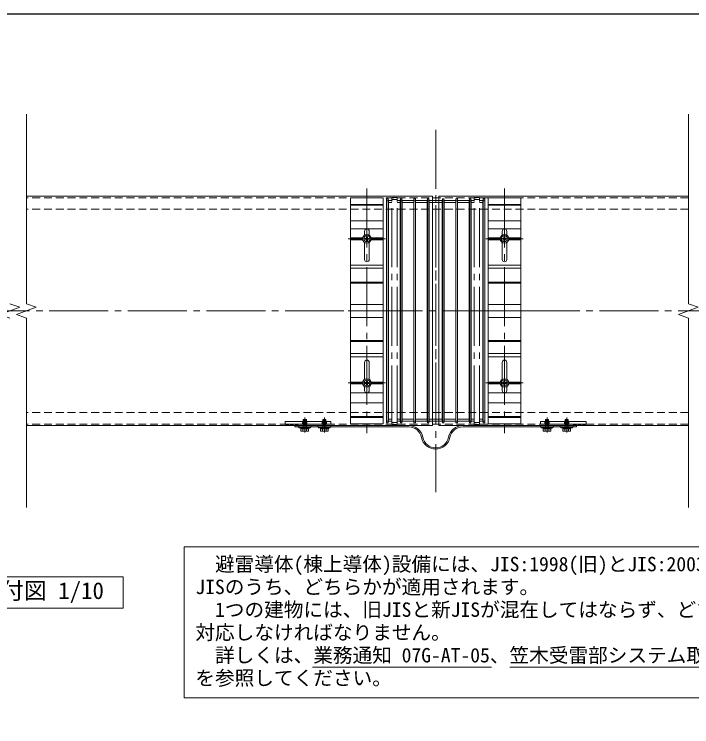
# Model space of a CAD drawing. Units: millimetres on the paper, enlarged 4 times, with parts at other scales. Extents: x -728 to 752, y -514 to 534.
# Drawn here: x 9.6 to 423.4, y 99.4 to 534.3 of the extents above; entities that cross this region are included whole.
import ezdxf
from ezdxf.enums import TextEntityAlignment as Align

# ---------------------------------------------------------------- set-up
doc = ezdxf.new("R2010")
doc.units = ezdxf.units.MM
doc.header["$LTSCALE"] = 4
for name, pattern in [('CHAIN2', [12, 9, -1, 1, -1]), ('DASHED1', [1.8, 1.2, -0.6]), ('DASHED2', [3, 2, -1])]:
    doc.linetypes.add(name, pattern=pattern)
for name, color, linetype, lineweight in [('2-0_0', 4, 'Continuous', 9), ('2-4_4', 4, 'Continuous', 9), ('2-5_5', 7, 'DASHED2', 9), ('2-A_A', 7, 'Continuous', 9), ('2-B_B', 7, 'Continuous', 9), ('A-0_0', 4, 'CHAIN2', 9), ('A-1_1', 3, 'Continuous', 15), ('A-4_4', 4, 'Continuous', 9), ('A-5_5', 7, 'Continuous', 9), ('A-B_B', 7, 'Continuous', 9), ('D-1_1', 4, 'Continuous', 9), ('D-2_2', 7, 'Continuous', 9), ('D-E_E', 4, 'CHAIN2', 9), ('F-1_1', 4, 'Continuous', 9), ('F-3_3', 4, 'Continuous', 9), ('F-F_F', 4, 'CHAIN2', 9)]:
    doc.layers.add(name, color=color, linetype=linetype, lineweight=lineweight)
doc.layers.add('A-2_2', color=7, linetype='Continuous')
doc.layers.add('A-3_3', color=7, linetype='Continuous')
doc.styles.add('ＭＳ ゴシック', font='')
doc.styles.get('ＭＳ ゴシック').set_extended_font_data('MS Gothic')

# ---------------------------------------------------------------- blocks, each defined once
blk = doc.blocks.new('ATAF350 T')
at = {"layer": 'F-1_1'}
for p, q in [((-64.99, -10), (-64.99, 10)), ((-64.518, -10), (-64.518, 10)), ((-54.92, -10), (-54.92, 10)), ((-50, -10), (-50, 10)), ((-44.6, 2.53), (-44.6, 10)), ((-43.4, 2.53), (-43.4, 10)), ((-28, -10), (-28, 10)), ((-25.991, -10), (-25.991, 10)), ((-17.52, -10), (-17.52, 10)), ((-16.92, -10), (-16.92, 10)), ((-4, -10), (-4, 10)), ((4, -10), (4, 10)), ((18.12, -10), (18.12, 10)), ((18.72, -10), (18.72, 10)), ((25.991, -10), (25.991, 10)), ((28, -10), (28, 10)), ((43.4, 2.53), (43.4, 10)), ((44.6, 2.53), (44.6, 10)), ((50, -10), (50, 10)), ((56.12, -10), (56.12, 10)), ((64.504, -10), (64.504, 10)), ((65.02, -10), (65.02, 10)), ((-44.6, -10), (-44.6, -2.53)), ((-43.4, -10), (-43.4, -2.53)), ((43.4, -10), (43.4, -2.53)), ((44.6, -10), (44.6, -2.53))]:
    blk.add_line(p, q, dxfattribs=at)
at = {"layer": 'F-1_1', "color": 2, "lineweight": 20}
for p, q in [((68.92, -10), (68.92, 10)), ((-48.6, 1.4), (-46.191, 1.4)), ((-41.809, 1.4), (-31.4, 1.4)), ((31.4, 1.4), (41.809, 1.4)), ((46.191, 1.4), (48.6, 1.4)), ((-48.6, -1.4), (-46.191, -1.4)), ((-41.809, -1.4), (-31.4, -1.4)), ((31.4, -1.4), (41.809, -1.4)), ((46.191, -1.4), (48.6, -1.4)), ((-68.92, -10), (68.92, -10))]:
    blk.add_line(p, q, dxfattribs=at)
blk.add_lwpolyline([(-68.92, -10), (-68.92, 10), (68.92, 10)], dxfattribs=at)
for centre, start, end in [((-48.6, 0), 90, 270), ((-31.4, 0), 270, 90), ((31.4, 0), 90, 270), ((48.6, 0), 270, 90)]:
    blk.add_arc(centre, 1.4, start, end, dxfattribs=at)
at = {"layer": 'F-F_F'}
for p, q in [((-44, -11.39), (-44, 11.39)), ((0, -11.39), (0, 11.39)), ((44, -11.39), (44, 11.39)), ((-74.651, 0), (74.651, 0))]:
    blk.add_line(p, q, dxfattribs=at)
blk = doc.blocks.new('ATAJ350 T')
at = {"layer": 'F-3_3'}
for p, q in [((-30, 68.4), (-28.948, 68.4)), ((-30, -68.4), (-30, 68.4)), ((-30, 67.206), (-28.948, 67.206)), ((-28.72, 67.28), (-28.948, 68.4)), ((-28.948, 68.4), (-28.948, -68.4)), ((-28.72, 66.086), (-28.948, 67.206)), ((-28.72, 67.28), (-26.76, 67.28)), ((-28.72, 67.28), (-28.72, -67.28)), ((-28.72, 66.086), (-26.76, 66.086)), ((-23.56, 67.281), (-21.604, 67.281)), ((-23.56, 66.086), (-21.604, 66.086)), ((-21.484, 68.4), (-21.604, 67.281)), ((-21.604, 67.281), (-21.604, -67.28)), ((-21.484, 67.206), (-21.604, 66.086)), ((-20.596, 68.4), (-21.484, 68.4)), ((-21.484, -68.4), (-21.484, 68.4)), ((-20.596, 67.206), (-21.484, 67.206)), ((-20.596, 68.4), (-20.476, 67.281)), ((-20.596, -68.4), (-20.596, 68.4)), ((-20.596, 67.206), (-20.476, 66.086)), ((-20.476, 67.281), (-13.364, 67.281)), ((-20.476, 67.281), (-20.476, -67.28)), ((-20.476, 66.086), (-13.364, 66.086)), ((-13.244, 68.4), (-13.364, 67.281)), ((-13.364, 67.281), (-13.364, -67.28)), ((-13.244, 67.206), (-13.364, 66.086)), ((-12.356, 68.4), (-13.244, 68.4)), ((-13.244, -68.4), (-13.244, 68.4)), ((-12.356, 67.206), (-13.244, 67.206)), ((-12.356, 68.4), (-12.236, 67.281)), ((-12.356, -68.4), (-12.356, 68.4)), ((-12.356, 67.206), (-12.236, 66.086)), ((-12.236, 67.281), (-5.124, 67.281)), ((-12.236, 67.281), (-12.236, -67.28)), ((-12.236, 66.086), (-5.124, 66.086)), ((-5.004, 68.4), (-5.124, 67.281)), ((-5.124, 67.281), (-5.124, -67.28)), ((-5.004, 67.206), (-5.124, 66.086)), ((-4.116, 68.4), (-5.004, 68.4)), ((-5.004, -68.4), (-5.004, 68.4)), ((-4.116, 67.206), (-5.004, 67.206)), ((-4.116, 68.4), (-3.996, 67.281)), ((-4.116, -68.4), (-4.116, 68.4)), ((-4.116, 67.206), (-3.996, 66.086)), ((-3.996, 67.281), (-0.12, 67.281)), ((-3.996, 67.281), (-3.996, -67.28)), ((-3.996, 66.086), (-0.12, 66.086)), ((-0.068, 67.364), (-0.12, 67.281)), ((-0.068, 66.168), (-0.12, 66.086)), ((0.068, 67.364), (0.12, 67.281)), ((0.068, 66.168), (0.12, 66.086)), ((0.12, 67.281), (3.996, 67.281)), ((0.12, 66.086), (3.996, 66.086)), ((4.116, 68.4), (3.996, 67.281)), ((3.996, 67.281), (3.996, -67.28)), ((4.116, 67.206), (3.996, 66.086)), ((5.004, 68.4), (4.116, 68.4)), ((4.116, -68.4), (4.116, 68.4)), ((5.004, 67.206), (4.116, 67.206)), ((5.004, 68.4), (5.124, 67.281)), ((5.004, -68.4), (5.004, 68.4)), ((5.004, 67.206), (5.124, 66.086)), ((5.124, 67.281), (12.236, 67.281)), ((5.124, 67.281), (5.124, -67.28)), ((5.124, 66.086), (12.236, 66.086)), ((12.356, 68.4), (12.236, 67.281)), ((12.236, 67.281), (12.236, -67.28)), ((12.356, 67.206), (12.236, 66.086)), ((13.244, 68.4), (12.356, 68.4)), ((12.356, -68.4), (12.356, 68.4)), ((13.244, 67.206), (12.356, 67.206)), ((13.244, 68.4), (13.364, 67.281)), ((13.244, -68.4), (13.244, 68.4)), ((13.244, 67.206), (13.364, 66.086)), ((13.364, 67.281), (20.476, 67.281)), ((13.364, 67.281), (13.364, -67.28)), ((13.364, 66.086), (20.476, 66.086)), ((20.596, 68.4), (20.476, 67.281)), ((20.476, 67.281), (20.476, -67.28)), ((20.596, 67.206), (20.476, 66.086)), ((21.484, 68.4), (20.596, 68.4)), ((20.596, -68.4), (20.596, 68.4)), ((21.484, 67.206), (20.596, 67.206)), ((21.484, 68.4), (21.604, 67.281)), ((21.484, -68.4), (21.484, 68.4)), ((21.484, 67.206), (21.604, 66.086)), ((21.604, 67.281), (23.56, 67.281)), ((21.604, 67.281), (21.604, -67.28)), ((21.604, 66.086), (23.56, 66.086)), ((26.76, 67.281), (28.72, 67.281)), ((26.76, 66.086), (28.72, 66.086)), ((28.72, 67.28), (28.948, 68.4)), ((28.72, 67.28), (28.72, -67.28)), ((28.72, 66.086), (28.948, 67.206)), ((30, 68.4), (28.948, 68.4)), ((28.948, 68.4), (28.948, -68.4)), ((30, 67.206), (28.948, 67.206)), ((30, -68.4), (30, 68.4)), ((-30, -67.206), (-28.948, -67.206)), ((-30, -68.4), (-28.948, -68.4)), ((-28.72, -66.086), (-28.948, -67.206)), ((-28.72, -67.28), (-28.948, -68.4)), ((-28.72, -66.086), (-26.76, -66.086)), ((-28.72, -67.28), (-26.76, -67.28)), ((-23.56, -66.086), (-21.604, -66.086)), ((-23.56, -67.28), (-21.604, -67.28)), ((-21.484, -67.206), (-21.604, -66.086)), ((-21.484, -68.4), (-21.604, -67.28)), ((-20.596, -67.206), (-21.484, -67.206)), ((-20.596, -68.4), (-21.484, -68.4)), ((-20.596, -67.206), (-20.476, -66.086)), ((-20.596, -68.4), (-20.476, -67.28)), ((-20.476, -66.086), (-13.364, -66.086)), ((-20.476, -67.28), (-13.364, -67.28)), ((-13.244, -67.206), (-13.364, -66.086)), ((-13.244, -68.4), (-13.364, -67.28)), ((-12.356, -67.206), (-13.244, -67.206)), ((-12.356, -68.4), (-13.244, -68.4)), ((-12.356, -67.206), (-12.236, -66.086)), ((-12.356, -68.4), (-12.236, -67.28)), ((-12.236, -66.086), (-5.124, -66.086)), ((-12.236, -67.28), (-5.124, -67.28)), ((-5.004, -67.206), (-5.124, -66.086)), ((-5.004, -68.4), (-5.124, -67.28)), ((-4.116, -67.206), (-5.004, -67.206)), ((-4.116, -68.4), (-5.004, -68.4)), ((-4.116, -67.206), (-3.996, -66.086)), ((-4.116, -68.4), (-3.996, -67.28)), ((-3.996, -66.086), (-0.12, -66.086)), ((-3.996, -67.28), (-0.12, -67.28)), ((-0.068, -66.168), (-0.12, -66.086)), ((-0.068, -67.364), (-0.12, -67.281)), ((0.068, -66.168), (0.12, -66.086)), ((0.068, -67.364), (0.12, -67.281)), ((0.12, -66.086), (3.996, -66.086)), ((0.12, -67.28), (3.996, -67.28)), ((4.116, -67.206), (3.996, -66.086)), ((4.116, -68.4), (3.996, -67.28)), ((5.004, -67.206), (4.116, -67.206)), ((5.004, -68.4), (4.116, -68.4)), ((5.004, -67.206), (5.124, -66.086)), ((5.004, -68.4), (5.124, -67.28)), ((5.124, -66.086), (12.236, -66.086)), ((5.124, -67.28), (12.236, -67.28)), ((12.356, -67.206), (12.236, -66.086)), ((12.356, -68.4), (12.236, -67.28)), ((13.244, -67.206), (12.356, -67.206)), ((13.244, -68.4), (12.356, -68.4)), ((13.244, -67.206), (13.364, -66.086)), ((13.244, -68.4), (13.364, -67.28)), ((13.364, -66.086), (20.476, -66.086)), ((13.364, -67.28), (20.476, -67.28)), ((20.596, -67.206), (20.476, -66.086)), ((20.596, -68.4), (20.476, -67.28)), ((21.484, -67.206), (20.596, -67.206)), ((21.484, -68.4), (20.596, -68.4)), ((21.484, -67.206), (21.604, -66.086)), ((21.484, -68.4), (21.604, -67.28)), ((21.604, -66.086), (23.56, -66.086)), ((21.604, -67.28), (23.56, -67.28)), ((26.76, -66.086), (28.72, -66.086)), ((26.76, -67.28), (28.72, -67.28)), ((28.72, -66.086), (28.948, -67.206)), ((28.72, -67.28), (28.948, -68.4)), ((30, -67.206), (28.948, -67.206)), ((30, -68.4), (28.948, -68.4))]:
    blk.add_line(p, q, dxfattribs=at)
at = {"layer": 'F-3_3', "linetype": 'CHAIN2'}
for p, q in [((-23.56, 69.315), (-26.76, 69.315)), ((-26.76, 69.315), (-26.76, -69.314)), ((-23.56, 68.086), (-26.76, 68.086)), ((-23.56, 69.315), (-23.56, -69.314)), ((0, 67.401), (0, -67.401)), ((26.76, 69.315), (23.56, 69.315)), ((23.56, 69.315), (23.56, -69.314)), ((26.76, 68.086), (23.56, 68.086)), ((26.76, 69.315), (26.76, -69.314)), ((-23.56, -68.086), (-26.76, -68.086)), ((-23.56, -69.314), (-26.76, -69.314)), ((26.76, -68.086), (23.56, -68.086)), ((26.76, -69.314), (23.56, -69.314))]:
    blk.add_line(p, q, dxfattribs=at)
at = {"layer": 'F-3_3'}
for centre, start, end in [((0, 67.321), 32.33353, 147.66647), ((0, 66.126), 32.33353, 147.66647), ((0, -66.126), 212.33353, 327.66647), ((0, -67.321), 212.33353, 327.66647)]:
    blk.add_arc(centre, 0.08, start, end, dxfattribs=at)
blk = doc.blocks.new('ATNBT60 T')
at = {"layer": 'D-1_1'}
for p, q in [((-0.787, 0.187), (-0.787, -0.187)), ((-0.373, 0.187), (-0.787, 0.187)), ((-0.187, 0.787), (0.187, 0.787)), ((-0.187, 0.373), (-0.187, 0.787)), ((0.187, 0.373), (0.187, 0.787)), ((0.373, 0.187), (0.787, 0.187)), ((0.787, -0.187), (0.787, 0.187)), ((-0.373, -0.187), (-0.787, -0.187)), ((-0.187, -0.373), (-0.187, -0.787)), ((-0.187, -0.787), (0.187, -0.787)), ((0.187, -0.373), (0.187, -0.787)), ((0.373, -0.187), (0.787, -0.187))]:
    blk.add_line(p, q, dxfattribs=at)
for centre, start, end in [((-0.373, 0.373), 270, 0), ((0.373, 0.373), 180, 270), ((-0.373, -0.373), 0, 90), ((0.373, -0.373), 90, 180)]:
    blk.add_arc(centre, 0.187, start, end, dxfattribs=at)
at = {"layer": 'D-2_2', "color": 2, "lineweight": 20}
blk.add_circle((0, 0), 1.733, dxfattribs=at)
at = {"layer": 'D-2_2'}
blk.add_circle((0, 0), 1.253, dxfattribs=at)
at = {"layer": 'D-E_E'}
for p, q in [((-2.153, 0), (2.215, 0)), ((0, -2.185), (0, 2.02))]:
    blk.add_line(p, q, dxfattribs=at)
blk = doc.blocks.new('ジョイントPL T')
at = {"layer": '2-4_4', "linetype": 'DASHED1'}
for p, q in [((-210, -2), (-210, 0)), ((-190, -2), (-190, 0)), ((-180, -2), (-180, 0)), ((-160, -2), (-160, 0)), ((160, -2), (160, 0)), ((180, -2), (180, 0)), ((190, -2), (190, 0)), ((210, -2), (210, 0))]:
    blk.add_line(p, q, dxfattribs=at)
at = {"layer": '2-4_4', "color": 2, "lineweight": 20}
for p, q in [((41.232, 0), (215.001, 0)), ((215.001, 0), (215.001, -2)), ((-215, -2), (-41.138, -2)), ((41.232, -2), (215.001, -2))]:
    blk.add_line(p, q, dxfattribs=at)
blk.add_lwpolyline([(-215, -2), (-215, 0), (-41.231, 0)], dxfattribs=at)
for centre, radius, start, end in [((-41.231, -22), 22, 10.98039, 90.00046), ((-41.231, -22), 20, 10.98039, 89.73388), ((41.232, -22), 22, 90.00046, 169.01936), ((41.232, -22), 20, 90.00046, 169.01936), ((0, -14), 22, 190.98085, 349.01949), ((0, -14), 20, 190.98085, 349.01949)]:
    blk.add_arc(centre, radius, start, end, dxfattribs=at)
blk = doc.blocks.new('裏板 左 T')
at = {"layer": '2-4_4', "color": 2, "lineweight": 20}
for p, q in [((40.001, 4), (-30, 4)), ((-30, 4), (-30, 0)), ((40.001, 0), (-30, 0)), ((40.001, 4), (40.001, 0))]:
    blk.add_line(p, q, dxfattribs=at)
at = {"layer": '2-4_4', "linetype": 'DASHED1'}
for p, q in [((-30, 0), (-30, -0.5)), ((-10, 0), (-10, -0.5)), ((-3.5, 0), (-3.5, 4)), ((3.5, 0), (3.5, 4)), ((26.501, 0), (26.501, 4)), ((33.501, 0), (33.501, 4)), ((-10, -0.5), (-30, -0.5))]:
    blk.add_line(p, q, dxfattribs=at)
blk = doc.blocks.new('セムスM6_14 S')
at = {"layer": '2-5_5', "linetype": 'Continuous'}
for p, q in [((-9, 0), (-9, 1.2)), ((-9, 0), (9, 0)), ((-6.5, 1.2), (6.5, 1.2)), ((-6.1, 2.7), (6.1, 2.7)), ((-6.1, 1.2), (-6.1, 2.7)), ((6.1, 1.2), (-6.1, 1.2)), ((6.1, 1.2), (6.1, 2.7))]:
    blk.add_line(p, q, dxfattribs=at)
at = {"layer": '2-5_5', "color": 4}
for p, q in [((-4.25, 0), (-4.25, 1.2)), ((-3, 1.2), (-3, 2.7)), ((-2.5, 2.7), (-2.5, -2)), ((2.5, 2.7), (2.5, -2)), ((3, 1.2), (3, 2.7)), ((4.25, 0), (4.25, 1.2))]:
    blk.add_line(p, q, dxfattribs=at)
at = {"layer": '2-5_5', "color": 4, "linetype": 'CHAIN2'}
blk.add_line((0, -14.45), (0, 8.532), dxfattribs=at)
at = {"layer": '2-5_5', "linetype": 'Continuous'}
blk.add_lwpolyline([(9, 0), (9, 1.2), (-9, 1.2)], dxfattribs=at)
at = {"layer": '2-A_A'}
blk.add_line((-2.5, -2.4), (2.5, -2.4), dxfattribs=at)
at = {"layer": '2-B_B'}
for p, q in [((-5, 6.7), (-5.75, 6.267)), ((-5.75, 6.267), (-5.75, 3.133)), ((-5, 2.7), (-5.75, 3.133)), ((-2.863, 6.267), (-2.863, 3.133)), ((2.863, 6.267), (2.863, 3.133)), ((5.75, 6.267), (5.75, 3.133)), ((-1.105, -2.4), (-3, -2.908)), ((2.627, -2.4), (-3, -3.908)), ((3, -3.3), (-3, -4.908)), ((3, -4.3), (-3, -5.908)), ((3, -5.3), (-3, -6.908)), ((3, -6.3), (-3, -7.908)), ((3, -7.3), (-3, -8.908)), ((3, -8.3), (-3, -9.908)), ((3, -9.3), (-3, -10.908)), ((-2.5, -2), (-2.5, -11.3)), ((3, -10.3), (-0.732, -11.3)), ((2.5, -2), (2.5, -11.3)), ((-2.5, -11.3), (2.5, -11.3))]:
    blk.add_line(p, q, dxfattribs=at)
for points in [[(-5, 6.7), (5, 6.7), (5.75, 6.267)], [(-5, 2.7), (5, 2.7), (5.75, 3.133)]]:
    blk.add_lwpolyline(points, dxfattribs=at)
for centre, radius, start, end in [((-4.578, 3.294), 3.432, 60.02654, 97.06213), ((-4.578, 6.106), 3.432, 262.93787, 299.97346), ((0, -2.983), 9.683, 72.80074, 107.19934), ((0, 12.383), 9.683, 252.80066, 287.19926), ((4.578, 3.294), 3.432, 82.93787, 119.97346), ((4.578, 6.106), 3.432, 240.02654, 277.06213)]:
    blk.add_arc(centre, radius, start, end, dxfattribs=at)
blk = doc.blocks.new('裏板 右 T')
at = {"layer": '2-4_4', "color": 2, "lineweight": 20}
for p, q in [((-40.001, 4), (30, 4)), ((-40.001, 4), (-40.001, 0)), ((-40.001, 0), (30, 0)), ((30, 4), (30, 0))]:
    blk.add_line(p, q, dxfattribs=at)
at = {"layer": '2-4_4', "linetype": 'DASHED1'}
for p, q in [((-33.501, 0), (-33.501, 4)), ((-26.501, 0), (-26.501, 4)), ((-3.5, 0), (-3.5, 4)), ((3.5, 0), (3.5, 4)), ((10, 0), (10, -0.5)), ((30, 0), (30, -0.5)), ((10, -0.5), (30, -0.5))]:
    blk.add_line(p, q, dxfattribs=at)

msp = doc.modelspace()

# ---------------------------------------------------------------- linework, layer by layer
at = {"layer": '2-0_0', "color": 6, "lineweight": 25}
msp.add_lwpolyline([(752, 534.264), (-728, 534.264), (-728, -514.264)], dxfattribs=at)
at = {"layer": '2-B_B', "color": 2, "lineweight": 20}
for p, q in [((113.36, 117.025), (113.36, 209.264)), ((113.36, 209.264), (516.088, 209.264)), ((516.088, 117.025), (113.36, 117.025))]:
    msp.add_line(p, q, dxfattribs=at)
at = {"layer": '2-B_B', "color": 3, "lineweight": 15}
for p, q in [((191.695, 135.681), (301.084, 135.681)), ((312.209, 135.681), (506.163, 135.681))]:
    msp.add_line(p, q, dxfattribs=at)
at = {"layer": 'A-0_0'}
for p, q in [((267, 463.799), (267, 242.62)), ((-545, 353.21), (669, 353.21))]:
    msp.add_line(p, q, dxfattribs=at)
at = {"layer": 'A-1_1'}
for p, q in [((265, 423.21), (17, 423.21)), ((265, 423.21), (265, 283.21)), ((269, 423.21), (269, 283.21)), ((421.401, 423.21), (269, 423.21)), ((265, 283.21), (17, 283.21)), ((421.401, 283.21), (269, 283.21))]:
    msp.add_line(p, q, dxfattribs=at)
at = {"layer": 'A-1_1', "color": 7, "linetype": 'DASHED1', "lineweight": 9}
for p, q in [((421.401, 422.29), (17, 422.29)), ((421.401, 284.13), (17, 284.13))]:
    msp.add_line(p, q, dxfattribs=at)
at = {"layer": 'A-4_4', "linetype": 'DASHED1'}
for p, q in [((421.401, 415.21), (17, 415.21)), ((421.401, 291.21), (17, 291.21))]:
    msp.add_line(p, q, dxfattribs=at)
at = {"layer": 'A-B_B'}
for p, q in [((17, 357.578), (17, 473.21)), ((421.401, 357.578), (421.401, 473.21)), ((17, 233.21), (17, 348.842)), ((421.401, 233.21), (421.401, 348.842)), ((-52.117, 190.814), (76.117, 190.814)), ((76.117, 190.814), (76.117, 171.734)), ((-52.117, 171.734), (76.117, 171.734))]:
    msp.add_line(p, q, dxfattribs=at)
for points in [[(7, 348.842), (1, 351.026), (13, 355.394), (7, 357.578)], [(17, 348.842), (11, 351.026), (23, 355.394), (17, 357.578)], [(421.401, 348.842), (415.401, 351.026), (427.401, 355.394), (421.401, 357.578)]]:
    msp.add_lwpolyline(points, dxfattribs=at)

# ---------------------------------------------------------------- block references
at = {"layer": 'A-2_2', "yscale": -1, "rotation": 270}
for p in [(225, 353.21), (309, 353.21)]:
    msp.add_blockref('ATAF350 T', p, dxfattribs=at)
at = {"layer": 'A-3_3', "yscale": -1}
msp.add_blockref('ATAJ350 T', (267, 353.21), dxfattribs=at)
at = {"layer": 'A-4_4', "xscale": 0.4, "yscale": 0.4, "rotation": 180}
for p in [(187, 282.41), (199, 282.41), (335, 282.41), (347, 282.41)]:
    msp.add_blockref('セムスM6_14 S', p, dxfattribs=at)
at = {"layer": 'A-4_4', "xscale": 0.4, "yscale": 0.4}
for name, p in [('裏板 左 T', (187, 284.01)), ('ジョイントPL T', (267, 283.21)), ('裏板 右 T', (347, 284.01))]:
    msp.add_blockref(name, p, dxfattribs=at)
at = {"layer": 'A-5_5', "xscale": 1.5, "yscale": 1.5, "rotation": 90}
for p in [(225, 397.21), (309, 397.21), (225, 309.21), (309, 309.21)]:
    msp.add_blockref('ATNBT60 T', p, dxfattribs=at)

# ---------------------------------------------------------------- texts
at = {"layer": '2-B_B', "style": 'ＭＳ ゴシック'}
for s, p in [('\u3000避雷導体(棟上導体)設備には、JIS:1998(旧)とJIS:2003(新)の2つの', (120.218, 191.65)), ('JISのうち、どちらかが適用されます。', (120.218, 177.745)), ('\u30001つの建物には、旧JISと新JISが混在してはならず、どちらかでのみ', (120.218, 163.84)), ('対応しなければなりません。', (120.218, 149.934)), ('\u3000詳しくは、業務通知 07G-AT-05、笠木受雷部システム取扱マニュアル', (120.218, 136.029)), ('を参照してください。', (120.218, 122.123))]:
    msp.add_text(s, height=8.798, dxfattribs=at).set_placement(p, align=Align.BOTTOM_LEFT)
at = {"layer": 'A-B_B', "style": 'ＭＳ ゴシック'}
msp.add_text('平面割付図 1/10', height=10.26, dxfattribs=at).set_placement((-40.5, 174.274), align=Align.BOTTOM_LEFT)

doc.saveas('drawing.dxf')
